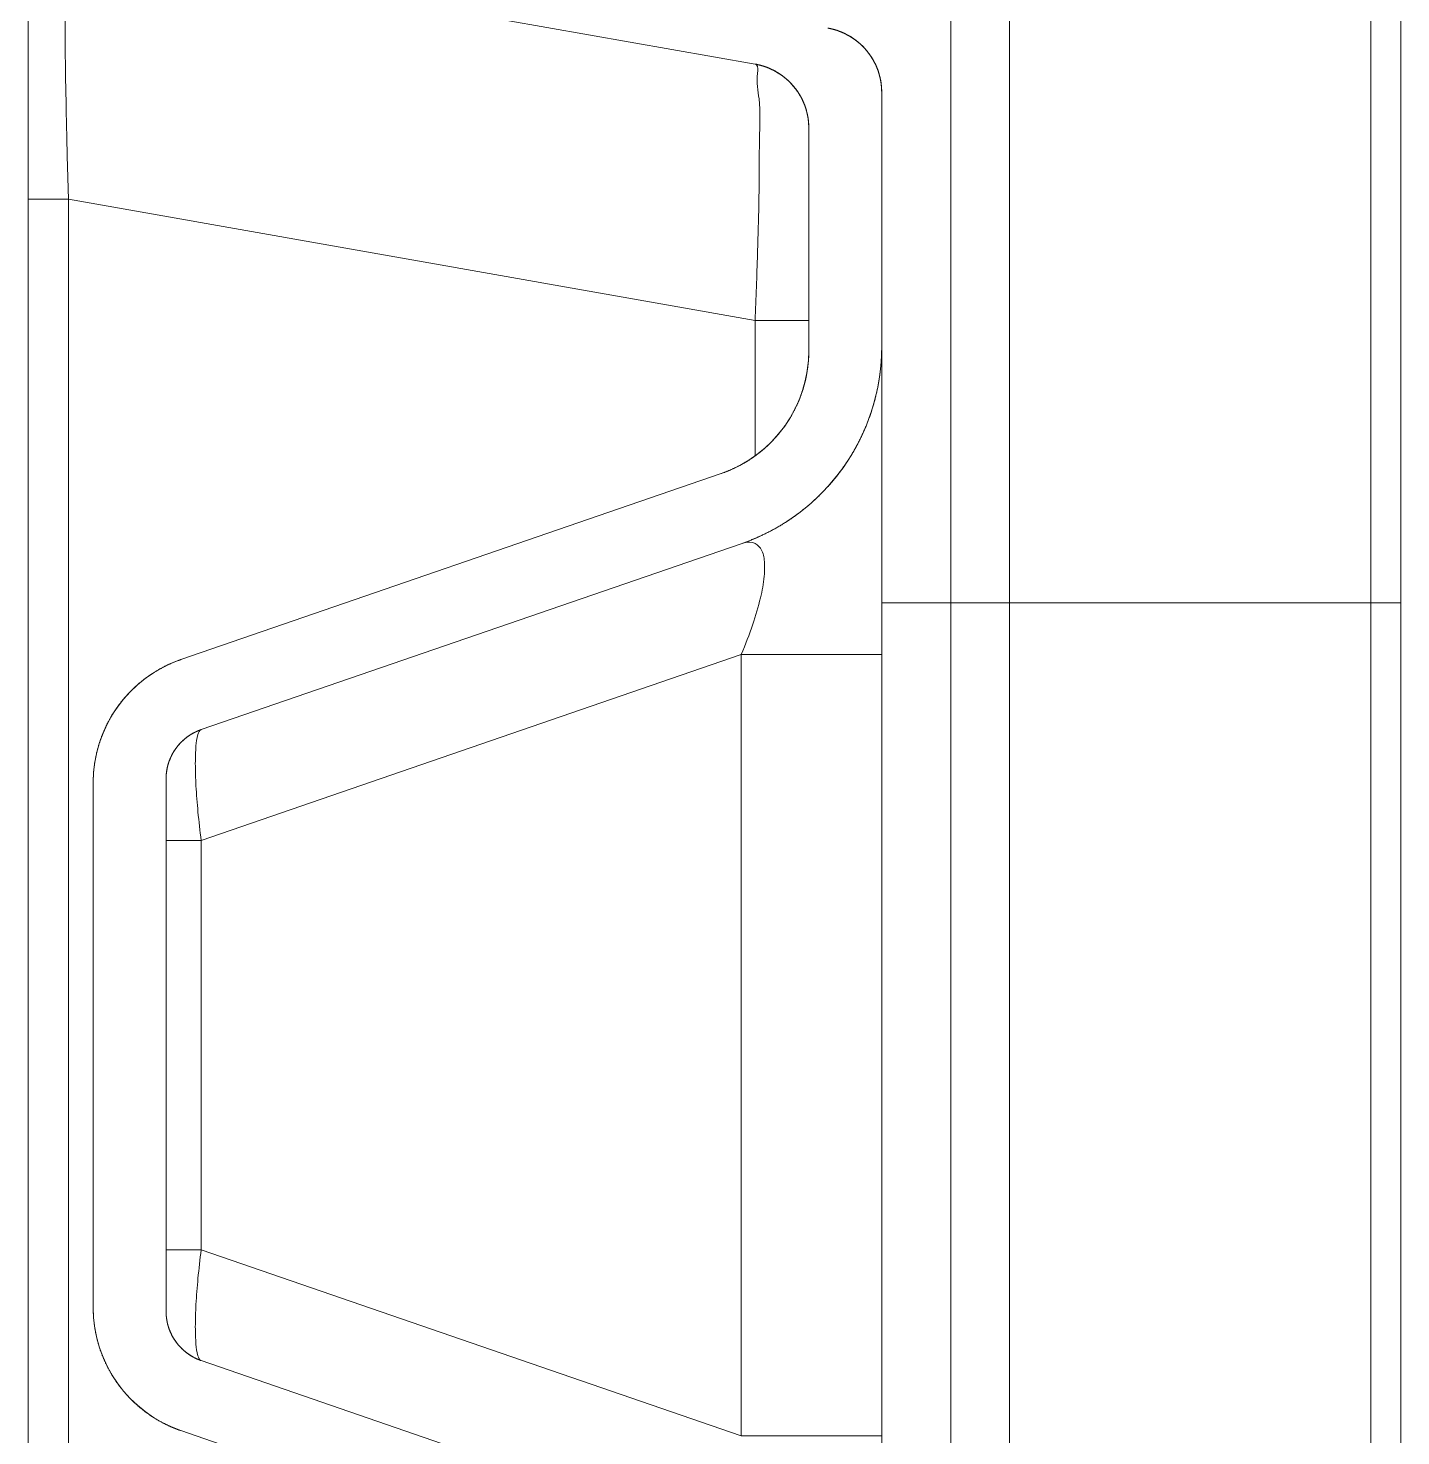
# Model space of a CAD drawing. Header units: millimetres. Extents: x 5536 to 6151, y 463 to 893.
# Drawn here: x 5579.86 to 5600.96, y 621.65 to 643.29 of the extents above; entities that cross this region are included whole.
import ezdxf

# ---------------------------------------------------------------- set-up
doc = ezdxf.new("R2010")
doc.units = ezdxf.units.MM
doc.header["$LTSCALE"] = 0.2
doc.layers.get('0').update_dxf_attribs({"lineweight": 18})

msp = doc.modelspace()

# ---------------------------------------------------------------- linework, layer by layer
for p, q in [((5600.963, 600.02), (5600.963, 662.407)), ((5600.501, 611.521), (5600.501, 657.155)), ((5594.047, 656.381), (5594.047, 612.446)), ((5594.949, 656.492), (5594.949, 612.202)), ((5579.863, 570.096), (5579.863, 645.34)), ((5591.036, 642.74), (5580.482, 644.601)), ((5591.036, 642.74), (5580.482, 644.601)), ((5592.983, 638.394), (5592.983, 642.308)), ((5592.983, 612.901), (5592.983, 642.308)), ((5591.863, 641.755), (5591.863, 638.337)), ((5591.863, 641.755), (5591.863, 638.337)), ((5591.863, 638.337), (5591.863, 641.755)), ((5579.863, 551.024), (5579.863, 640.662)), ((5580.482, 640.662), (5579.863, 640.662)), ((5580.482, 640.662), (5580.482, 570.825)), ((5591.036, 638.801), (5580.482, 640.662)), ((5591.863, 638.801), (5591.036, 638.801)), ((5591.036, 636.719), (5591.036, 638.801)), ((5592.983, 638.394), (5592.983, 616.927)), ((5590.514, 636.446), (5582.212, 633.587)), ((5590.514, 636.446), (5582.212, 633.587)), ((5590.824, 635.368), (5582.522, 632.51)), ((5590.824, 635.368), (5582.522, 632.51)), ((5582.522, 632.51), (5590.824, 635.368)), ((5592.983, 634.46), (5600.501, 634.46)), ((5600.963, 634.46), (5600.501, 634.46)), ((5582.522, 630.808), (5590.824, 633.666)), ((5592.983, 633.666), (5590.824, 633.666)), ((5590.824, 633.666), (5590.824, 621.654)), ((5580.863, 631.696), (5580.863, 623.625)), ((5580.863, 631.696), (5580.863, 630.751)), ((5580.863, 631.696), (5580.863, 623.625)), ((5581.983, 631.753), (5581.983, 623.568)), ((5581.983, 631.753), (5581.983, 623.568)), ((5581.983, 631.753), (5581.983, 630.808)), ((5581.983, 630.808), (5582.522, 630.808)), ((5582.522, 630.808), (5582.522, 624.513)), ((5580.863, 624.57), (5580.863, 623.625)), ((5581.983, 624.513), (5582.522, 624.513)), ((5581.983, 624.513), (5581.983, 623.568)), ((5582.522, 624.513), (5590.824, 621.654)), ((5590.824, 619.952), (5582.522, 622.811)), ((5582.522, 622.811), (5590.824, 619.952)), ((5590.824, 619.952), (5582.522, 622.811)), ((5590.514, 618.875), (5582.212, 621.734)), ((5582.212, 621.734), (5590.514, 618.875)), ((5592.983, 621.654), (5590.824, 621.654))]:
    msp.add_line(p, q)
for centre, radius, start, end in [((5591.983, 642.308), 1, 0, 80), ((5590.863, 641.755), 1, 0, 80), ((5590.863, 641.755), 1, 0, 80), ((5589.863, 638.337), 2, 289, 360), ((5589.783, 638.394), 3.2, 289, 360), ((5589.783, 638.394), 3.2, 289.0003, 0.0008), ((5589.863, 638.337), 2, 342.2753, 0.0014), ((5589.863, 638.337), 2, 289.0004, 324.5), ((5582.863, 631.696), 2, 109, 180), ((5582.863, 631.696), 2, 108.9998, 179.9995), ((5582.783, 631.753), 0.8, 108.999, 179.997), ((5582.783, 631.753), 0.8, 109, 180), ((5582.863, 623.625), 2, 180, 251), ((5582.863, 623.625), 2, 180, 251), ((5582.783, 623.568), 0.8, 180, 251), ((5582.783, 623.568), 0.8, 180, 251)]:
    msp.add_arc(centre, radius, start, end)
for points, knots in [([(5580.482, 644.601), (5580.45, 644.607), (5580.47, 644.393), (5580.425, 644.19), (5580.436, 643.689), (5580.429, 643.099), (5580.441, 642.359), (5580.457, 641.536), (5580.473, 640.959), (5580.482, 640.662)], [0, 0, 0, 0, 2421.588037, 9533.620389, 20961.651542, 36169.002028, 54467.861096, 75160.594926, 97111.006051, 97111.006051, 97111.006051, 97111.006051]), ([(5592.983, 642.308), (5592.983, 642.311), (5592.983, 642.318), (5592.982, 642.328), (5592.982, 642.338), (5592.982, 642.348), (5592.981, 642.359), (5592.981, 642.369), (5592.98, 642.379), (5592.979, 642.389), (5592.978, 642.4), (5592.977, 642.41), (5592.976, 642.42), (5592.975, 642.431), (5592.974, 642.441), (5592.972, 642.451), (5592.971, 642.462), (5592.969, 642.472), (5592.967, 642.483), (5592.965, 642.493), (5592.963, 642.504), (5592.961, 642.514), (5592.959, 642.525), (5592.957, 642.535), (5592.954, 642.546), (5592.951, 642.556), (5592.949, 642.567), (5592.946, 642.577), (5592.943, 642.587), (5592.94, 642.598), (5592.936, 642.608), (5592.933, 642.619), (5592.93, 642.629), (5592.926, 642.64), (5592.922, 642.65), (5592.919, 642.66), (5592.915, 642.671), (5592.91, 642.681), (5592.906, 642.691), (5592.902, 642.702), (5592.898, 642.712), (5592.893, 642.722), (5592.888, 642.732), (5592.883, 642.742), (5592.879, 642.752), (5592.874, 642.762), (5592.868, 642.772), (5592.863, 642.782), (5592.858, 642.792), (5592.852, 642.802), (5592.847, 642.812), (5592.841, 642.821), (5592.835, 642.831), (5592.829, 642.841), (5592.823, 642.85), (5592.817, 642.86), (5592.81, 642.869), (5592.804, 642.879), (5592.797, 642.888), (5592.791, 642.897), (5592.784, 642.906), (5592.777, 642.915), (5592.77, 642.924), (5592.763, 642.933), (5592.756, 642.942), (5592.749, 642.951), (5592.741, 642.959), (5592.734, 642.968), (5592.726, 642.976), (5592.719, 642.985), (5592.711, 642.993), (5592.703, 643.001), (5592.695, 643.01), (5592.687, 643.018), (5592.679, 643.026), (5592.671, 643.033), (5592.663, 643.041), (5592.654, 643.049), (5592.646, 643.056), (5592.637, 643.064), (5592.629, 643.071), (5592.62, 643.078), (5592.611, 643.086), (5592.603, 643.093), (5592.594, 643.1), (5592.585, 643.106), (5592.576, 643.113), (5592.567, 643.12), (5592.558, 643.126), (5592.548, 643.132), (5592.539, 643.139), (5592.53, 643.145), (5592.521, 643.151), (5592.511, 643.157), (5592.502, 643.163), (5592.492, 643.168), (5592.483, 643.174), (5592.473, 643.179), (5592.464, 643.185), (5592.454, 643.19), (5592.444, 643.195), (5592.434, 643.2), (5592.425, 643.205), (5592.415, 643.21), (5592.405, 643.214), (5592.395, 643.219), (5592.385, 643.223), (5592.376, 643.228), (5592.366, 643.232), (5592.356, 643.236), (5592.346, 643.24), (5592.336, 643.244), (5592.326, 643.247), (5592.316, 643.251), (5592.306, 643.254), (5592.296, 643.258), (5592.286, 643.261), (5592.276, 643.264), (5592.266, 643.267), (5592.256, 643.27), (5592.246, 643.273), (5592.236, 643.275), (5592.226, 643.278), (5592.216, 643.28), (5592.206, 643.283), (5592.196, 643.285), (5592.186, 643.287), (5592.176, 643.289), (5592.166, 643.291), (5592.16, 643.292), (5592.156, 643.293)], [0, 0, 0, 0, 11853.886978, 23750.66097, 35689.945432, 47671.352083, 59694.481563, 71758.922556, 83864.252866, 96010.038146, 108195.832954, 120421.180191, 132685.611411, 144988.646541, 157329.794074, 169708.551264, 182124.403793, 194576.826028, 207065.281121, 219589.221095, 232148.086839, 244741.307956, 257368.303171, 270028.480554, 282721.237169, 295445.959353, 308202.02315, 320988.793812, 333805.626801, 346651.86686, 359526.849333, 372429.899005, 385360.331668, 398317.453278, 411300.560439, 424308.940686, 437341.872626, 450398.626113, 463478.462571, 476580.634877, 489704.388166, 502848.959449, 516013.57823, 529197.466779, 542399.840022, 555619.906116, 568856.866872, 582109.917483, 595378.24717, 608661.039589, 621957.472815, 635266.719765, 648587.948441, 661920.32242, 675263.000744, 688615.139051, 701975.888672, 715344.398071, 728719.812685, 742101.275281, 755487.926074, 768878.903445, 782273.344169, 795670.383514, 809069.15588, 822468.794911, 835868.433975, 849267.206364, 862664.245765, 876058.686409, 889449.66383, 902836.314668, 916217.77717, 929593.191845, 942961.701227, 956322.450879, 969674.589082, 983017.267533, 996349.641406, 1009670.870144, 1022980.116992, 1036276.550224, 1049559.342713, 1062827.672376, 1076080.723068, 1089317.683736, 1102537.749938, 1115740.123094, 1128924.011622, 1142088.63046, 1155233.201684, 1168356.954925, 1181459.127378, 1194538.963794, 1207595.717231, 1220628.649225, 1233637.029417, 1246620.136571, 1259577.258165, 1272507.690825, 1285410.740595, 1298285.72299, 1311131.963114, 1323948.796048, 1336735.566838, 1349491.630513, 1362216.352726, 1374909.109313, 1387569.286709, 1400196.282029, 1412789.503039, 1425348.368726, 1437872.308753, 1450360.763918, 1462813.186159, 1475229.038661, 1487607.795774, 1499948.943311, 1512251.978512, 1524516.409642, 1536741.756965, 1548927.551738, 1561073.337013, 1573178.667272, 1585243.108367, 1597266.237833, 1609247.644554, 1621186.928908, 1633083.702899, 1644937.589892, 1644937.589892, 1644937.589892, 1644937.589892]), ([(5591.863, 641.755), (5591.863, 641.759), (5591.863, 641.765), (5591.862, 641.776), (5591.862, 641.786), (5591.862, 641.796), (5591.861, 641.806), (5591.861, 641.816), (5591.86, 641.827), (5591.859, 641.837), (5591.858, 641.847), (5591.857, 641.857), (5591.856, 641.868), (5591.855, 641.878), (5591.854, 641.889), (5591.852, 641.899), (5591.851, 641.909), (5591.849, 641.92), (5591.847, 641.93), (5591.845, 641.941), (5591.843, 641.951), (5591.841, 641.962), (5591.839, 641.972), (5591.837, 641.983), (5591.834, 641.993), (5591.831, 642.004), (5591.829, 642.014), (5591.826, 642.025), (5591.823, 642.035), (5591.82, 642.045), (5591.816, 642.056), (5591.813, 642.066), (5591.81, 642.077), (5591.806, 642.087), (5591.802, 642.097), (5591.799, 642.108), (5591.795, 642.118), (5591.79, 642.128), (5591.786, 642.139), (5591.782, 642.149), (5591.778, 642.159), (5591.773, 642.169), (5591.768, 642.18), (5591.763, 642.19), (5591.759, 642.2), (5591.754, 642.21), (5591.748, 642.22), (5591.743, 642.23), (5591.738, 642.24), (5591.732, 642.249), (5591.727, 642.259), (5591.721, 642.269), (5591.715, 642.279), (5591.709, 642.288), (5591.703, 642.298), (5591.697, 642.307), (5591.69, 642.317), (5591.684, 642.326), (5591.677, 642.335), (5591.671, 642.344), (5591.664, 642.354), (5591.657, 642.363), (5591.65, 642.372), (5591.643, 642.381), (5591.636, 642.389), (5591.629, 642.398), (5591.621, 642.407), (5591.614, 642.415), (5591.606, 642.424), (5591.599, 642.432), (5591.591, 642.441), (5591.583, 642.449), (5591.575, 642.457), (5591.567, 642.465), (5591.559, 642.473), (5591.551, 642.481), (5591.543, 642.489), (5591.534, 642.496), (5591.526, 642.504), (5591.517, 642.511), (5591.509, 642.519), (5591.5, 642.526), (5591.491, 642.533), (5591.483, 642.54), (5591.474, 642.547), (5591.465, 642.554), (5591.456, 642.561), (5591.447, 642.567), (5591.438, 642.574), (5591.428, 642.58), (5591.419, 642.586), (5591.41, 642.592), (5591.401, 642.598), (5591.391, 642.604), (5591.382, 642.61), (5591.372, 642.616), (5591.363, 642.621), (5591.353, 642.627), (5591.344, 642.632), (5591.334, 642.637), (5591.324, 642.643), (5591.314, 642.648), (5591.305, 642.652), (5591.295, 642.657), (5591.285, 642.662), (5591.275, 642.666), (5591.265, 642.671), (5591.256, 642.675), (5591.246, 642.679), (5591.236, 642.683), (5591.226, 642.687), (5591.216, 642.691), (5591.206, 642.695), (5591.196, 642.698), (5591.186, 642.702), (5591.176, 642.705), (5591.166, 642.708), (5591.156, 642.711), (5591.146, 642.714), (5591.136, 642.717), (5591.126, 642.72), (5591.116, 642.723), (5591.106, 642.725), (5591.096, 642.728), (5591.086, 642.73), (5591.076, 642.732), (5591.066, 642.735), (5591.056, 642.737), (5591.046, 642.738), (5591.04, 642.74), (5591.036, 642.74)], [0, 0, 0, 0, 11851.90301, 23746.685857, 35683.971941, 47663.373401, 59684.490586, 71746.912373, 83850.216631, 95993.969089, 108177.724378, 120401.025477, 132663.404018, 144964.380006, 157303.46202, 169680.147396, 182093.921785, 194544.259994, 207030.624912, 219552.468772, 232109.232557, 244700.345851, 257325.227819, 269983.286287, 282673.918534, 295396.511, 308150.43972, 320935.070394, 333749.758247, 346593.84825, 359466.675856, 372367.565964, 385295.83448, 398250.787476, 411231.721673, 424237.924728, 437268.675364, 450323.243563, 463400.890866, 476500.870281, 489622.427067, 502764.798363, 515927.213801, 529108.895782, 542309.059364, 555526.912836, 568761.658141, 582012.490505, 595278.599595, 608559.168893, 621853.376713, 635160.396114, 648479.395236, 661809.537795, 675149.982975, 688499.886554, 701858.400006, 715224.671938, 728597.847928, 741977.070889, 755361.481179, 768750.217322, 782142.416238, 795537.213341, 808933.743174, 822331.139527, 835728.535914, 849125.065769, 862519.862928, 875912.061764, 889300.797956, 902685.20829, 916064.431157, 929437.607209, 942803.879124, 956162.392607, 969512.296082, 982852.741389, 996182.883842, 1009501.883025, 1022808.902324, 1036103.110152, 1049383.67952, 1062649.788484, 1075900.620958, 1089135.366247, 1102353.219827, 1115553.383321, 1128735.06528, 1141897.480776, 1155039.852013, 1168161.408751, 1181261.388312, 1194339.035577, 1207393.603723, 1220424.354415, 1233430.557413, 1246411.491604, 1259366.444584, 1272294.713097, 1285195.603302, 1298068.43083, 1310912.520898, 1323727.208698, 1336511.839386, 1349265.768096, 1361988.360592, 1374678.992811, 1387337.051292, 1399961.93325, 1412553.046551, 1425109.81028, 1437631.654193, 1450118.019184, 1462568.357282, 1474982.131762, 1487358.81706, 1499697.899077, 1511998.875139, 1524261.253587, 1536484.554773, 1548668.310027, 1560812.06248, 1572915.366688, 1584977.788577, 1596998.905748, 1608978.30716, 1620915.593254, 1632810.376098, 1644662.279123, 1644662.279123, 1644662.279123, 1644662.279123]), ([(5591.036, 638.801), (5591.051, 639.142), (5591.074, 639.799), (5591.101, 640.728), (5591.098, 641.515), (5591.124, 642.141), (5591.049, 642.493), (5591.089, 642.7), (5591.057, 642.73)], [0, 0, 0, 0, 21960.063398, 42245.234874, 59588.332368, 72920.424276, 81403.442208, 84224.242028, 84224.242028, 84224.242028, 84224.242028]), ([(5591.863, 638.337), (5591.863, 638.331), (5591.863, 638.319), (5591.862, 638.301), (5591.862, 638.282), (5591.861, 638.264), (5591.861, 638.246), (5591.86, 638.227), (5591.859, 638.209), (5591.857, 638.19), (5591.856, 638.172), (5591.854, 638.153), (5591.852, 638.135), (5591.85, 638.116), (5591.848, 638.097), (5591.846, 638.079), (5591.843, 638.06), (5591.841, 638.041), (5591.838, 638.023), (5591.835, 638.004), (5591.832, 637.985), (5591.828, 637.966), (5591.824, 637.948), (5591.821, 637.929), (5591.817, 637.91), (5591.812, 637.891), (5591.808, 637.873), (5591.803, 637.854), (5591.799, 637.835), (5591.794, 637.816), (5591.789, 637.798), (5591.783, 637.779), (5591.778, 637.76), (5591.772, 637.742), (5591.766, 637.723), (5591.76, 637.705), (5591.754, 637.686), (5591.747, 637.668), (5591.741, 637.649), (5591.734, 637.631), (5591.727, 637.612), (5591.72, 637.594), (5591.712, 637.576), (5591.704, 637.557), (5591.697, 637.539), (5591.689, 637.521), (5591.681, 637.503), (5591.672, 637.485), (5591.664, 637.467), (5591.655, 637.449), (5591.646, 637.432), (5591.637, 637.414), (5591.628, 637.396), (5591.618, 637.379), (5591.609, 637.361), (5591.599, 637.344), (5591.589, 637.327), (5591.579, 637.309), (5591.568, 637.292), (5591.558, 637.275), (5591.547, 637.258), (5591.536, 637.242), (5591.525, 637.225), (5591.514, 637.208), (5591.502, 637.192), (5591.491, 637.176), (5591.479, 637.159), (5591.467, 637.143), (5591.455, 637.127), (5591.443, 637.111), (5591.431, 637.096), (5591.418, 637.08), (5591.406, 637.065), (5591.393, 637.049), (5591.38, 637.034), (5591.367, 637.019), (5591.354, 637.004), (5591.34, 636.989), (5591.327, 636.975), (5591.313, 636.96), (5591.299, 636.946), (5591.285, 636.931), (5591.271, 636.917), (5591.257, 636.903), (5591.243, 636.89), (5591.229, 636.876), (5591.214, 636.863), (5591.199, 636.849), (5591.185, 636.836), (5591.17, 636.823), (5591.155, 636.81), (5591.14, 636.798), (5591.125, 636.785), (5591.109, 636.773), (5591.094, 636.761), (5591.078, 636.749), (5591.063, 636.737), (5591.047, 636.725), (5591.031, 636.714), (5591.015, 636.703), (5591, 636.692), (5590.984, 636.681), (5590.967, 636.67), (5590.951, 636.659), (5590.935, 636.649), (5590.919, 636.639), (5590.902, 636.628), (5590.886, 636.619), (5590.869, 636.609), (5590.853, 636.599), (5590.836, 636.59), (5590.82, 636.581), (5590.803, 636.572), (5590.786, 636.563), (5590.769, 636.554), (5590.753, 636.546), (5590.736, 636.538), (5590.719, 636.529), (5590.702, 636.522), (5590.685, 636.514), (5590.668, 636.506), (5590.651, 636.499), (5590.634, 636.492), (5590.617, 636.485), (5590.6, 636.478), (5590.582, 636.471), (5590.565, 636.464), (5590.548, 636.458), (5590.531, 636.452), (5590.52, 636.448), (5590.514, 636.446)], [0, 0, 0, 0, 12063.635538, 24161.910411, 36294.469471, 48460.950043, 60660.981503, 72894.185646, 85160.176436, 97458.560382, 109788.9362, 122150.894963, 134544.020237, 146967.888207, 159422.067246, 171906.118527, 184419.595767, 196962.045273, 209533.006236, 222132.010494, 234758.582891, 247412.240976, 260092.495486, 272798.850203, 285530.802145, 298287.841443, 311069.451645, 323875.109898, 336704.286721, 349556.446346, 362431.046735, 375327.539936, 388245.371765, 401183.982261, 414142.805672, 427121.270722, 440118.800545, 453134.812989, 466168.720635, 479219.93104, 492287.84689, 505371.865968, 518471.381556, 531585.782453, 544714.453155, 557856.774097, 571012.12159, 584179.868266, 597359.383177, 610550.031753, 623751.176379, 636962.176212, 650182.387475, 663411.163701, 676647.856011, 689891.812982, 703142.381073, 716398.904946, 729660.727263, 742927.189111, 756197.630463, 769471.389762, 782747.804672, 796026.21193, 809305.947804, 822586.348069, 835866.748352, 849146.484248, 862424.891539, 875701.306394, 888975.065742, 902245.507034, 915511.968964, 928773.791215, 942030.315043, 955280.883168, 968524.840114, 981761.532447, 994990.308669, 1008210.519981, 1021421.519757, 1034622.664406, 1047813.312991, 1060992.827879, 1074160.574565, 1087315.9221, 1100458.242987, 1113586.91368, 1126701.314597, 1139800.830204, 1152884.849271, 1165952.765101, 1179003.975542, 1192037.883205, 1205053.895574, 1218051.425439, 1231029.89048, 1243988.713897, 1256927.324415, 1269845.15623, 1282741.649361, 1295616.249815, 1308468.409441, 1321297.586283, 1334103.244508, 1346884.854747, 1359641.894003, 1372373.845965, 1385080.200665, 1397760.455197, 1410414.113319, 1423040.685613, 1435639.689897, 1448210.650873, 1460753.100412, 1473266.577662, 1485750.628946, 1498204.808001, 1510628.675914, 1523021.801189, 1535383.760016, 1547714.135756, 1560012.519716, 1572278.510533, 1584511.714649, 1596711.746127, 1608878.226629, 1621010.785736, 1633109.060602, 1645172.696161, 1645172.696161, 1645172.696161, 1645172.696161]), ([(5592.983, 638.394), (5592.983, 638.384), (5592.983, 638.365), (5592.982, 638.336), (5592.982, 638.307), (5592.981, 638.277), (5592.979, 638.248), (5592.978, 638.218), (5592.976, 638.189), (5592.974, 638.159), (5592.972, 638.13), (5592.969, 638.1), (5592.966, 638.07), (5592.963, 638.041), (5592.96, 638.011), (5592.956, 637.981), (5592.952, 637.951), (5592.948, 637.921), (5592.943, 637.891), (5592.938, 637.861), (5592.933, 637.831), (5592.927, 637.801), (5592.921, 637.771), (5592.915, 637.741), (5592.909, 637.711), (5592.902, 637.681), (5592.895, 637.651), (5592.888, 637.621), (5592.88, 637.591), (5592.872, 637.561), (5592.864, 637.531), (5592.856, 637.501), (5592.847, 637.472), (5592.838, 637.442), (5592.828, 637.412), (5592.819, 637.382), (5592.808, 637.353), (5592.798, 637.323), (5592.787, 637.293), (5592.776, 637.264), (5592.765, 637.234), (5592.754, 637.205), (5592.742, 637.176), (5592.73, 637.147), (5592.717, 637.118), (5592.704, 637.089), (5592.691, 637.06), (5592.678, 637.031), (5592.664, 637.002), (5592.65, 636.974), (5592.636, 636.945), (5592.621, 636.917), (5592.607, 636.889), (5592.591, 636.861), (5592.576, 636.833), (5592.56, 636.805), (5592.544, 636.777), (5592.528, 636.75), (5592.511, 636.723), (5592.495, 636.695), (5592.478, 636.668), (5592.46, 636.641), (5592.442, 636.615), (5592.425, 636.588), (5592.406, 636.562), (5592.388, 636.536), (5592.369, 636.51), (5592.35, 636.484), (5592.331, 636.458), (5592.311, 636.433), (5592.292, 636.408), (5592.272, 636.383), (5592.252, 636.358), (5592.231, 636.334), (5592.21, 636.309), (5592.189, 636.285), (5592.168, 636.261), (5592.147, 636.238), (5592.125, 636.214), (5592.103, 636.191), (5592.081, 636.168), (5592.059, 636.145), (5592.037, 636.123), (5592.014, 636.1), (5591.991, 636.078), (5591.968, 636.057), (5591.945, 636.035), (5591.921, 636.014), (5591.898, 635.993), (5591.874, 635.972), (5591.85, 635.952), (5591.826, 635.931), (5591.802, 635.911), (5591.777, 635.892), (5591.753, 635.872), (5591.728, 635.853), (5591.703, 635.834), (5591.678, 635.816), (5591.653, 635.797), (5591.627, 635.779), (5591.602, 635.761), (5591.576, 635.744), (5591.55, 635.727), (5591.524, 635.71), (5591.499, 635.693), (5591.472, 635.677), (5591.446, 635.66), (5591.42, 635.645), (5591.394, 635.629), (5591.367, 635.614), (5591.341, 635.599), (5591.314, 635.584), (5591.287, 635.57), (5591.26, 635.556), (5591.233, 635.542), (5591.206, 635.528), (5591.179, 635.515), (5591.152, 635.502), (5591.125, 635.489), (5591.098, 635.477), (5591.071, 635.465), (5591.044, 635.453), (5591.016, 635.441), (5590.989, 635.43), (5590.962, 635.419), (5590.934, 635.408), (5590.907, 635.398), (5590.879, 635.388), (5590.852, 635.378), (5590.834, 635.372), (5590.824, 635.368)], [0, 0, 0, 0, 12065.571448, 24165.787763, 36300.293851, 48468.726818, 60670.716066, 72905.883283, 85173.842528, 97474.200028, 109806.554527, 122170.497073, 134565.611165, 146991.4728, 159447.650431, 171933.705112, 184449.1904, 196993.652689, 209566.63099, 222167.657107, 234796.255695, 247451.944354, 260134.233757, 272842.627549, 285576.622622, 298335.709066, 311119.370443, 323927.083681, 336758.319237, 349612.541313, 362489.207786, 375387.770537, 388307.675349, 401248.36215, 414209.265124, 427189.812894, 440189.42852, 453207.529676, 466243.528925, 479296.833771, 492366.84665, 505452.965393, 518554.583131, 531671.08857, 544801.866118, 557946.296033, 571103.754601, 584273.614386, 597455.244251, 610648.009612, 623851.272696, 637064.392554, 650286.725334, 663517.624449, 676756.440919, 690002.523179, 703255.217705, 716513.868889, 729777.819329, 743046.410178, 756318.981078, 769594.870476, 782873.415913, 796153.954027, 809435.820955, 822718.352407, 836000.883854, 849282.75078, 862563.288942, 875841.834353, 889117.72375, 902390.294662, 915658.88549, 928922.835954, 942181.487138, 955434.181629, 968680.263903, 981919.080369, 995149.979516, 1008372.312303, 1021585.432123, 1034788.695199, 1047981.460591, 1061163.090436, 1074332.950229, 1087490.408825, 1100634.838704, 1113765.616236, 1126882.121704, 1139983.739437, 1153069.858168, 1166139.871064, 1179193.175889, 1192229.175145, 1205247.276335, 1218246.891918, 1231227.439693, 1244188.342682, 1257129.029467, 1270048.934293, 1282947.497044, 1295824.163519, 1308678.385596, 1321509.621155, 1334317.33437, 1347100.99573, 1359860.082249, 1372594.077307, 1385302.471074, 1397984.760478, 1410640.449139, 1423269.047721, 1435870.073829, 1448443.052128, 1460987.514421, 1473502.999746, 1485989.054386, 1498445.232015, 1510871.093656, 1523266.207752, 1535630.150329, 1547962.504824, 1560262.862305, 1572530.82151, 1584765.988762, 1596967.978031, 1609136.410977, 1621270.917065, 1633371.133375, 1645436.704864, 1645436.704864, 1645436.704864, 1645436.704864]), ([(5590.825, 635.368), (5590.881, 635.388), (5590.997, 635.412), (5591.145, 635.296), (5591.188, 635.097), (5591.182, 634.839), (5591.119, 634.505), (5590.999, 634.104), (5590.889, 633.818), (5590.824, 633.666)], [0, 0, 0, 0, 8585.590421, 15666.956755, 24639.58337, 36878.193454, 53080.906046, 73490.442685, 97371.130749, 97371.130749, 97371.130749, 97371.130749]), ([(5580.863, 631.696), (5580.863, 631.702), (5580.863, 631.714), (5580.863, 631.733), (5580.863, 631.751), (5580.864, 631.769), (5580.865, 631.788), (5580.866, 631.806), (5580.867, 631.824), (5580.868, 631.843), (5580.869, 631.861), (5580.871, 631.88), (5580.873, 631.899), (5580.875, 631.917), (5580.877, 631.936), (5580.879, 631.955), (5580.882, 631.973), (5580.885, 631.992), (5580.887, 632.011), (5580.891, 632.029), (5580.894, 632.048), (5580.897, 632.067), (5580.901, 632.086), (5580.905, 632.104), (5580.909, 632.123), (5580.913, 632.142), (5580.917, 632.161), (5580.922, 632.179), (5580.927, 632.198), (5580.932, 632.217), (5580.937, 632.235), (5580.942, 632.254), (5580.948, 632.273), (5580.953, 632.291), (5580.959, 632.31), (5580.965, 632.329), (5580.972, 632.347), (5580.978, 632.366), (5580.985, 632.384), (5580.992, 632.403), (5580.999, 632.421), (5581.006, 632.439), (5581.013, 632.458), (5581.021, 632.476), (5581.029, 632.494), (5581.037, 632.512), (5581.045, 632.53), (5581.053, 632.548), (5581.062, 632.566), (5581.07, 632.584), (5581.079, 632.602), (5581.088, 632.619), (5581.098, 632.637), (5581.107, 632.655), (5581.117, 632.672), (5581.127, 632.689), (5581.137, 632.707), (5581.147, 632.724), (5581.157, 632.741), (5581.168, 632.758), (5581.178, 632.775), (5581.189, 632.792), (5581.2, 632.808), (5581.211, 632.825), (5581.223, 632.841), (5581.234, 632.858), (5581.246, 632.874), (5581.258, 632.89), (5581.27, 632.906), (5581.282, 632.922), (5581.294, 632.938), (5581.307, 632.953), (5581.32, 632.969), (5581.332, 632.984), (5581.345, 632.999), (5581.358, 633.014), (5581.372, 633.029), (5581.385, 633.044), (5581.399, 633.059), (5581.412, 633.073), (5581.426, 633.088), (5581.44, 633.102), (5581.454, 633.116), (5581.468, 633.13), (5581.482, 633.144), (5581.497, 633.157), (5581.511, 633.171), (5581.526, 633.184), (5581.541, 633.197), (5581.556, 633.21), (5581.571, 633.223), (5581.586, 633.235), (5581.601, 633.248), (5581.616, 633.26), (5581.631, 633.272), (5581.647, 633.284), (5581.663, 633.296), (5581.678, 633.308), (5581.694, 633.319), (5581.71, 633.331), (5581.726, 633.342), (5581.742, 633.353), (5581.758, 633.363), (5581.774, 633.374), (5581.79, 633.384), (5581.807, 633.395), (5581.823, 633.405), (5581.839, 633.415), (5581.856, 633.424), (5581.872, 633.434), (5581.889, 633.443), (5581.906, 633.452), (5581.922, 633.461), (5581.939, 633.47), (5581.956, 633.479), (5581.973, 633.487), (5581.99, 633.496), (5582.007, 633.504), (5582.024, 633.512), (5582.041, 633.519), (5582.058, 633.527), (5582.075, 633.534), (5582.092, 633.542), (5582.109, 633.549), (5582.126, 633.556), (5582.143, 633.562), (5582.16, 633.569), (5582.177, 633.575), (5582.194, 633.581), (5582.206, 633.585), (5582.212, 633.587)], [0, 0, 0, 0, 12044.608435, 24123.801571, 36237.224886, 48384.516144, 60565.305373, 72779.214902, 85025.859491, 97304.846082, 109615.774021, 121958.235157, 134331.813714, 146736.086347, 159170.622306, 171634.983393, 184128.724027, 196651.391307, 209202.524999, 221781.657744, 234388.315094, 247022.015487, 259682.270346, 272368.584297, 285080.454998, 297817.373522, 310578.824291, 323364.285087, 336173.227326, 349005.116149, 361859.41044, 374735.562914, 387633.020332, 400551.223672, 413489.608146, 426447.603199, 439424.632933, 452420.116159, 465433.466362, 478464.092056, 491511.396764, 504574.779398, 517653.634028, 530747.350561, 543855.314382, 556976.906828, 570111.505339, 583258.483477, 596417.211289, 609587.055266, 622767.378678, 635957.541694, 649156.90167, 662364.813159, 675580.628156, 688803.696363, 702033.365346, 715268.980601, 728509.885968, 741755.423672, 755004.934422, 768257.758033, 781513.232955, 794770.697176, 808029.487879, 821288.94198, 834548.396006, 847807.186718, 861064.650894, 874320.125857, 887572.94942, 900822.460242, 914067.997896, 927308.903274, 940544.518549, 953774.187501, 966997.255757, 980213.070766, 993420.982237, 1006620.342169, 1019810.505233, 1032990.828622, 1046160.672594, 1059319.400383, 1072466.378531, 1085600.977036, 1098722.569488, 1111830.533323, 1124924.249836, 1138003.104477, 1151066.487106, 1164113.791812, 1177144.417521, 1190157.767739, 1203153.250984, 1216130.280729, 1229088.275772, 1242026.66017, 1254944.863511, 1267842.320961, 1280718.473437, 1293572.767749, 1306404.656536, 1319213.598805, 1331999.059588, 1344760.510314, 1357497.428903, 1370209.299584, 1382895.613523, 1395555.868379, 1408189.568766, 1420796.226167, 1433375.358949, 1445926.492596, 1458449.159862, 1470942.900447, 1483407.261536, 1495841.797512, 1508246.070153, 1520619.648733, 1532962.109845, 1545273.03786, 1557552.024379, 1569798.668957, 1582012.578497, 1594193.367745, 1606340.658995, 1618454.082314, 1630533.275421, 1642577.883877, 1642577.883877, 1642577.883877, 1642577.883877]), ([(5581.983, 631.753), (5581.983, 631.756), (5581.983, 631.761), (5581.983, 631.768), (5581.983, 631.775), (5581.983, 631.783), (5581.983, 631.79), (5581.984, 631.797), (5581.984, 631.805), (5581.985, 631.812), (5581.985, 631.819), (5581.986, 631.827), (5581.987, 631.834), (5581.988, 631.842), (5581.988, 631.849), (5581.989, 631.857), (5581.99, 631.864), (5581.991, 631.872), (5581.993, 631.879), (5581.994, 631.887), (5581.995, 631.894), (5581.997, 631.902), (5581.998, 631.909), (5581.999, 631.917), (5582.001, 631.924), (5582.003, 631.932), (5582.005, 631.939), (5582.006, 631.947), (5582.008, 631.954), (5582.01, 631.962), (5582.012, 631.969), (5582.014, 631.976), (5582.017, 631.984), (5582.019, 631.991), (5582.021, 631.999), (5582.024, 632.006), (5582.026, 632.014), (5582.029, 632.021), (5582.031, 632.028), (5582.034, 632.036), (5582.037, 632.043), (5582.04, 632.051), (5582.043, 632.058), (5582.046, 632.065), (5582.049, 632.072), (5582.052, 632.08), (5582.056, 632.087), (5582.059, 632.094), (5582.062, 632.101), (5582.066, 632.108), (5582.069, 632.115), (5582.073, 632.123), (5582.077, 632.13), (5582.08, 632.137), (5582.084, 632.144), (5582.088, 632.151), (5582.092, 632.157), (5582.096, 632.164), (5582.1, 632.171), (5582.105, 632.178), (5582.109, 632.185), (5582.113, 632.191), (5582.118, 632.198), (5582.122, 632.205), (5582.127, 632.211), (5582.131, 632.218), (5582.136, 632.224), (5582.141, 632.231), (5582.146, 632.237), (5582.15, 632.244), (5582.155, 632.25), (5582.16, 632.256), (5582.165, 632.262), (5582.171, 632.268), (5582.176, 632.275), (5582.181, 632.281), (5582.186, 632.287), (5582.192, 632.292), (5582.197, 632.298), (5582.202, 632.304), (5582.208, 632.31), (5582.214, 632.316), (5582.219, 632.321), (5582.225, 632.327), (5582.231, 632.332), (5582.236, 632.338), (5582.242, 632.343), (5582.248, 632.348), (5582.254, 632.354), (5582.26, 632.359), (5582.266, 632.364), (5582.272, 632.369), (5582.278, 632.374), (5582.284, 632.379), (5582.29, 632.384), (5582.296, 632.389), (5582.303, 632.393), (5582.309, 632.398), (5582.315, 632.403), (5582.322, 632.407), (5582.328, 632.411), (5582.334, 632.416), (5582.341, 632.42), (5582.347, 632.424), (5582.354, 632.429), (5582.36, 632.433), (5582.367, 632.437), (5582.373, 632.441), (5582.38, 632.445), (5582.387, 632.448), (5582.393, 632.452), (5582.4, 632.456), (5582.407, 632.459), (5582.413, 632.463), (5582.42, 632.466), (5582.427, 632.47), (5582.433, 632.473), (5582.44, 632.476), (5582.447, 632.479), (5582.454, 632.483), (5582.461, 632.486), (5582.467, 632.489), (5582.474, 632.491), (5582.481, 632.494), (5582.488, 632.497), (5582.495, 632.5), (5582.502, 632.502), (5582.508, 632.505), (5582.515, 632.507), (5582.52, 632.509), (5582.522, 632.51)], [0, 0, 0, 0, 12047.848103, 24130.290142, 36246.971665, 48397.530114, 60581.595673, 72798.790501, 85048.729072, 97331.018303, 109645.257574, 121991.038485, 134367.945173, 146775.554305, 159213.434786, 171681.148327, 184178.249466, 196704.284965, 209258.794664, 221841.310849, 234451.359031, 247088.457471, 259752.117588, 272441.843748, 285157.133657, 297897.478057, 310662.361314, 323451.261062, 336263.648584, 349098.988792, 361956.740516, 374836.356336, 387737.28292, 400658.960932, 413600.825391, 426562.305725, 439542.825879, 452541.804645, 465558.655069, 478592.78553, 491643.599737, 504710.496073, 517792.86856, 530890.106949, 544001.596385, 557126.718234, 570264.849544, 583415.363932, 596577.63096, 609751.017201, 622934.885728, 636128.596547, 649331.506834, 662542.970958, 675762.340576, 688988.96551, 702222.192786, 715461.368073, 728705.83486, 741954.935341, 755208.009797, 768464.398062, 781723.43836, 794984.468498, 808246.825487, 821509.845888, 834772.866398, 848035.223375, 861296.253422, 874555.293701, 887811.682062, 901064.756503, 914313.856914, 927558.323716, 940797.498924, 954030.726344, 967257.351283, 980476.720885, 993688.184946, 1006891.09514, 1020084.806017, 1033268.674572, 1046442.060777, 1059604.327995, 1072754.84236, 1085892.973689, 1099018.095557, 1112129.58496, 1125226.823343, 1138309.195832, 1151376.092176, 1164426.906203, 1177461.036816, 1190477.887241, 1203476.86584, 1216457.386069, 1229418.866514, 1242360.730946, 1255282.408981, 1268183.335493, 1281062.951374, 1293920.703071, 1306756.04319, 1319568.430683, 1332357.330523, 1345122.213744, 1357862.558171, 1370577.847961, 1383267.57418, 1395931.2343, 1408568.332741, 1421178.381033, 1433760.897311, 1446315.406777, 1458841.442312, 1471338.543516, 1483806.257174, 1496244.137577, 1508651.746658, 1521028.653375, 1533374.434263, 1545688.673481, 1557970.962882, 1570220.901419, 1582438.096127, 1594622.161695, 1606772.720201, 1618889.401684, 1630971.843824, 1643019.691863, 1643019.691863, 1643019.691863, 1643019.691863]), ([(5582.522, 632.51), (5582.494, 632.5), (5582.458, 632.4), (5582.437, 632.233), (5582.429, 631.964), (5582.441, 631.628), (5582.472, 631.232), (5582.503, 630.953), (5582.522, 630.808)], [0, 0, 0, 0, 4348.987882, 13117.702632, 26206.757459, 42996.164258, 62657.462114, 84157.86139, 84157.86139, 84157.86139, 84157.86139]), ([(5582.522, 624.513), (5582.503, 624.367), (5582.472, 624.088), (5582.441, 623.693), (5582.429, 623.357), (5582.437, 623.088), (5582.458, 622.921), (5582.494, 622.821), (5582.522, 622.811)], [0, 0, 0, 0, 21530.32497, 41202.926595, 58002.207398, 71094.255314, 79862.782303, 84209.709312, 84209.709312, 84209.709312, 84209.709312]), ([(5580.863, 623.625), (5580.863, 623.619), (5580.863, 623.606), (5580.863, 623.588), (5580.863, 623.57), (5580.864, 623.552), (5580.865, 623.533), (5580.866, 623.515), (5580.867, 623.496), (5580.868, 623.478), (5580.869, 623.459), (5580.871, 623.441), (5580.873, 623.422), (5580.875, 623.404), (5580.877, 623.385), (5580.879, 623.366), (5580.882, 623.348), (5580.885, 623.329), (5580.887, 623.31), (5580.891, 623.292), (5580.894, 623.273), (5580.897, 623.254), (5580.901, 623.235), (5580.905, 623.217), (5580.909, 623.198), (5580.913, 623.179), (5580.917, 623.16), (5580.922, 623.142), (5580.927, 623.123), (5580.932, 623.104), (5580.937, 623.085), (5580.942, 623.067), (5580.948, 623.048), (5580.953, 623.029), (5580.959, 623.011), (5580.965, 622.992), (5580.972, 622.974), (5580.978, 622.955), (5580.985, 622.937), (5580.992, 622.918), (5580.999, 622.9), (5581.006, 622.882), (5581.013, 622.863), (5581.021, 622.845), (5581.029, 622.827), (5581.037, 622.809), (5581.045, 622.791), (5581.053, 622.773), (5581.062, 622.755), (5581.07, 622.737), (5581.079, 622.719), (5581.088, 622.701), (5581.098, 622.684), (5581.107, 622.666), (5581.117, 622.649), (5581.127, 622.631), (5581.137, 622.614), (5581.147, 622.597), (5581.157, 622.58), (5581.168, 622.563), (5581.178, 622.546), (5581.189, 622.529), (5581.2, 622.513), (5581.211, 622.496), (5581.223, 622.48), (5581.234, 622.463), (5581.246, 622.447), (5581.258, 622.431), (5581.27, 622.415), (5581.282, 622.399), (5581.294, 622.383), (5581.307, 622.368), (5581.32, 622.352), (5581.332, 622.337), (5581.345, 622.322), (5581.358, 622.307), (5581.372, 622.292), (5581.385, 622.277), (5581.399, 622.262), (5581.412, 622.248), (5581.426, 622.233), (5581.44, 622.219), (5581.454, 622.205), (5581.468, 622.191), (5581.482, 622.177), (5581.497, 622.164), (5581.511, 622.15), (5581.526, 622.137), (5581.541, 622.124), (5581.556, 622.111), (5581.571, 622.098), (5581.586, 622.085), (5581.601, 622.073), (5581.616, 622.061), (5581.631, 622.048), (5581.647, 622.036), (5581.663, 622.025), (5581.678, 622.013), (5581.694, 622.002), (5581.71, 621.99), (5581.726, 621.979), (5581.742, 621.968), (5581.758, 621.957), (5581.774, 621.947), (5581.79, 621.936), (5581.807, 621.926), (5581.823, 621.916), (5581.839, 621.906), (5581.856, 621.896), (5581.872, 621.887), (5581.889, 621.878), (5581.906, 621.868), (5581.922, 621.859), (5581.939, 621.851), (5581.956, 621.842), (5581.973, 621.833), (5581.99, 621.825), (5582.007, 621.817), (5582.024, 621.809), (5582.041, 621.801), (5582.058, 621.794), (5582.075, 621.786), (5582.092, 621.779), (5582.109, 621.772), (5582.126, 621.765), (5582.143, 621.759), (5582.16, 621.752), (5582.177, 621.746), (5582.194, 621.74), (5582.206, 621.736), (5582.212, 621.734)], [0, 0, 0, 0, 12053.820856, 24142.252866, 36264.941236, 48421.523386, 60611.629195, 72834.880703, 85090.892175, 97379.270454, 109699.614577, 122051.515949, 134434.558543, 146848.318689, 159292.365308, 171766.259868, 184269.556446, 196801.801728, 209362.535262, 221951.289329, 234567.588987, 247210.952374, 259880.890536, 272576.907657, 285298.501205, 298045.16167, 310816.373078, 323611.612943, 336430.352274, 349272.055676, 362136.181683, 375022.182528, 387929.50474, 400857.588677, 413805.869122, 426773.775208, 439760.730533, 452766.153464, 465789.457039, 478830.049318, 491887.333429, 504960.707641, 518049.565806, 531153.297179, 544271.286738, 557402.915345, 570547.559965, 583704.593681, 596873.386058, 610053.303042, 623243.707536, 636443.959219, 649653.414838, 662871.428452, 676097.351678, 689330.533718, 702570.321526, 715816.060154, 729067.092939, 742322.76155, 755582.406357, 768845.366446, 782110.979987, 795378.584292, 808647.516093, 821917.111746, 835186.707378, 848455.639242, 861723.243502, 874988.857028, 888251.817125, 901511.461949, 914767.130565, 928018.163361, 941263.901959, 954503.689786, 967736.871818, 980962.795006, 994180.80866, 1007390.264283, 1020590.515955, 1033780.920426, 1046960.837466, 1060129.62982, 1073286.663545, 1086431.30816, 1099562.936773, 1112680.926346, 1125784.657699, 1138873.515814, 1151946.890081, 1165004.174129, 1178044.766422, 1191068.070012, 1204073.492922, 1217060.448258, 1230028.354334, 1242976.634765, 1255904.718743, 1268812.040923, 1281698.041833, 1294562.167824, 1307403.871227, 1320222.610524, 1333017.850376, 1345789.061806, 1358535.7223, 1371257.315798, 1383953.332972, 1396623.271132, 1409266.634511, 1421882.934221, 1434471.688229, 1447032.421716, 1459564.667082, 1472067.96361, 1484541.858172, 1496985.904808, 1509399.664962, 1521782.707552, 1534134.608927, 1546454.953033, 1558743.331265, 1570999.342768, 1583222.594246, 1595412.700073, 1607569.282283, 1619691.970656, 1631780.402637, 1643834.223514, 1643834.223514, 1643834.223514, 1643834.223514]), ([(5581.983, 623.568), (5581.983, 623.565), (5581.983, 623.56), (5581.983, 623.553), (5581.983, 623.546), (5581.983, 623.538), (5581.983, 623.531), (5581.984, 623.524), (5581.984, 623.516), (5581.985, 623.509), (5581.985, 623.501), (5581.986, 623.494), (5581.987, 623.487), (5581.988, 623.479), (5581.988, 623.472), (5581.989, 623.464), (5581.99, 623.457), (5581.991, 623.449), (5581.993, 623.442), (5581.994, 623.434), (5581.995, 623.427), (5581.997, 623.419), (5581.998, 623.412), (5581.999, 623.404), (5582.001, 623.397), (5582.003, 623.389), (5582.005, 623.382), (5582.006, 623.374), (5582.008, 623.367), (5582.01, 623.359), (5582.012, 623.352), (5582.014, 623.344), (5582.017, 623.337), (5582.019, 623.329), (5582.021, 623.322), (5582.024, 623.315), (5582.026, 623.307), (5582.029, 623.3), (5582.031, 623.292), (5582.034, 623.285), (5582.037, 623.278), (5582.04, 623.27), (5582.043, 623.263), (5582.046, 623.256), (5582.049, 623.248), (5582.052, 623.241), (5582.056, 623.234), (5582.059, 623.227), (5582.062, 623.22), (5582.066, 623.212), (5582.069, 623.205), (5582.073, 623.198), (5582.077, 623.191), (5582.08, 623.184), (5582.084, 623.177), (5582.088, 623.17), (5582.092, 623.163), (5582.096, 623.157), (5582.1, 623.15), (5582.105, 623.143), (5582.109, 623.136), (5582.113, 623.129), (5582.118, 623.123), (5582.122, 623.116), (5582.127, 623.11), (5582.131, 623.103), (5582.136, 623.096), (5582.141, 623.09), (5582.146, 623.084), (5582.15, 623.077), (5582.155, 623.071), (5582.16, 623.065), (5582.165, 623.059), (5582.171, 623.052), (5582.176, 623.046), (5582.181, 623.04), (5582.186, 623.034), (5582.192, 623.028), (5582.197, 623.023), (5582.202, 623.017), (5582.208, 623.011), (5582.214, 623.005), (5582.219, 623), (5582.225, 622.994), (5582.231, 622.989), (5582.236, 622.983), (5582.242, 622.978), (5582.248, 622.972), (5582.254, 622.967), (5582.26, 622.962), (5582.266, 622.957), (5582.272, 622.952), (5582.278, 622.947), (5582.284, 622.942), (5582.29, 622.937), (5582.296, 622.932), (5582.303, 622.928), (5582.309, 622.923), (5582.315, 622.918), (5582.322, 622.914), (5582.328, 622.909), (5582.334, 622.905), (5582.341, 622.901), (5582.347, 622.896), (5582.354, 622.892), (5582.36, 622.888), (5582.367, 622.884), (5582.373, 622.88), (5582.38, 622.876), (5582.387, 622.872), (5582.393, 622.869), (5582.4, 622.865), (5582.407, 622.861), (5582.413, 622.858), (5582.42, 622.854), (5582.427, 622.851), (5582.433, 622.848), (5582.44, 622.845), (5582.447, 622.841), (5582.454, 622.838), (5582.461, 622.835), (5582.467, 622.832), (5582.474, 622.829), (5582.481, 622.827), (5582.488, 622.824), (5582.495, 622.821), (5582.502, 622.819), (5582.508, 622.816), (5582.515, 622.814), (5582.52, 622.812), (5582.522, 622.811)], [0, 0, 0, 0, 12056.197878, 24147.013834, 36272.092671, 48431.072245, 60623.581984, 72849.243787, 85107.672193, 97398.473844, 109721.247513, 122075.584683, 134461.0692, 146877.277275, 159323.777843, 171800.132312, 184305.894582, 196840.611264, 209403.821717, 221995.058229, 234613.845984, 247259.702579, 259932.139261, 272630.66005, 285354.762306, 298103.936417, 310877.666391, 323675.4295, 336496.696662, 349340.932418, 362207.595222, 375096.137276, 388006.004701, 400936.638098, 413887.471931, 426857.935392, 439847.45171, 452855.439278, 465881.311045, 478924.47498, 491984.333915, 505060.286278, 518151.725519, 531258.040964, 544378.617334, 557512.835563, 570660.072421, 583819.700639, 596991.089941, 610173.606013, 623366.611635, 636569.466371, 649781.52695, 663002.147148, 676230.678612, 689466.470273, 702708.868853, 715957.219565, 729210.865445, 742469.14809, 755731.407745, 768996.983227, 782265.212856, 795535.433566, 808806.982048, 822079.1944, 835351.406862, 848622.95533, 861893.17595, 875161.405423, 888426.981008, 901689.240637, 914947.523224, 928201.16912, 941449.51988, 954691.918604, 967927.71027, 981156.241573, 994376.861854, 1007588.92234, 1020791.777134, 1033984.782785, 1047167.29882, 1060338.688162, 1073498.316392, 1086645.553118, 1099779.771367, 1112900.347815, 1126006.663254, 1139098.102497, 1152174.054868, 1165233.913777, 1178277.07771, 1191302.949478, 1204310.937034, 1217300.453427, 1230270.916842, 1243221.750648, 1256152.384067, 1269062.251581, 1281950.7936, 1294817.456377, 1307661.692135, 1320482.959269, 1333280.722471, 1346054.452409, 1358803.626546, 1371527.728683, 1384226.249531, 1396898.686133, 1409544.542811, 1422163.330433, 1434754.567038, 1447317.777499, 1459852.494141, 1472358.256475, 1484834.61097, 1497281.111389, 1509697.319648, 1522082.804195, 1534437.141273, 1546759.914955, 1559050.716546, 1571309.144981, 1583534.80683, 1595727.316519, 1607886.296042, 1620011.375006, 1632102.190896, 1644158.38871, 1644158.38871, 1644158.38871, 1644158.38871])]:
    msp.add_open_spline(points, degree=3, knots=knots)
msp.add_open_spline([(5591.057, 642.73), (5591.051, 642.735), (5591.044, 642.739), (5591.036, 642.74)], degree=3)

doc.saveas('drawing.dxf')
